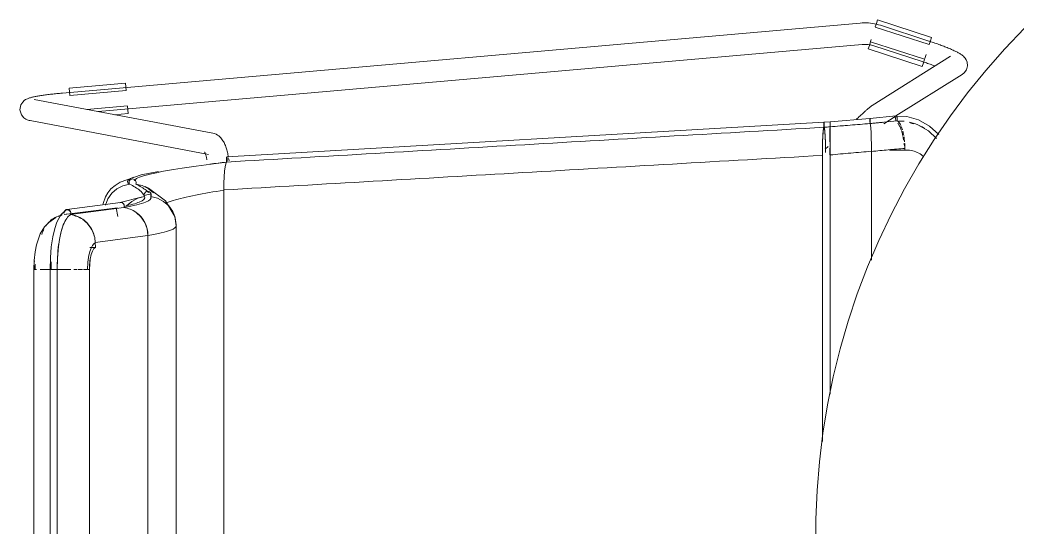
# Model space of a CAD drawing. Header units: millimetres. Extents: x 155927 to 295199, y -4084 to 97293.
# Drawn here: x 177030 to 177585, y 12310 to 12592 of the extents above; entities that cross this region are included whole.
import ezdxf

# ---------------------------------------------------------------- set-up
doc = ezdxf.new("R2010")
doc.units = ezdxf.units.MM
doc.header["$MEASUREMENT"] = 0
doc.layers.add('I-FURN', color=8, linetype='CONTINUOUS', lineweight=9)

msp = doc.modelspace()

# ---------------------------------------------------------------- linework, layer by layer
at = {"layer": 'I-FURN'}
for p, q in [((177506.37, 12590.35), (177507, 12592.31)), ((177507, 12592.31), (177537.01, 12582.62)), ((177497.32, 12590.59), (177054, 12551.64)), ((177497.37, 12590.6), (177497.32, 12590.59)), ((177498.51, 12590.67), (177497.37, 12590.6)), ((177499.65, 12590.7), (177498.51, 12590.67)), ((177500.79, 12590.69), (177499.65, 12590.7)), ((177501.93, 12590.62), (177500.79, 12590.69)), ((177503.07, 12590.52), (177501.93, 12590.62)), ((177504.2, 12590.36), (177503.07, 12590.52)), ((177505.33, 12590.17), (177504.2, 12590.36)), ((177506.44, 12589.92), (177505.33, 12590.17)), ((177505.7, 12588.26), (177535.7, 12578.57)), ((177505.73, 12588.38), (177506.37, 12590.35)), ((177507.55, 12589.64), (177506.44, 12589.92)), ((177508.64, 12589.31), (177507.55, 12589.64)), ((177535.45, 12580.59), (177508.64, 12589.31)), ((177588.69, 12587.81), (177577.65, 12576.23)), ((177502.41, 12578.1), (177503.05, 12580.07)), ((177533.1, 12570.5), (177503.09, 12580.19)), ((177503.12, 12580.29), (177503.5, 12581.45)), ((177535.91, 12580.44), (177535.45, 12580.59)), ((177536.38, 12580.66), (177535.74, 12578.69)), ((177536.65, 12580.2), (177535.91, 12580.44)), ((177537.01, 12582.62), (177536.38, 12580.66)), ((177537.38, 12579.95), (177536.65, 12580.2)), ((177073.87, 12541.34), (177498.37, 12578.64)), ((177498.37, 12578.64), (177499.03, 12578.68)), ((177499.03, 12578.68), (177499.69, 12578.7)), ((177499.69, 12578.7), (177500.35, 12578.69)), ((177500.35, 12578.69), (177501.01, 12578.66)), ((177501.01, 12578.66), (177501.67, 12578.6)), ((177501.67, 12578.6), (177502.33, 12578.51)), ((177501.78, 12576.15), (177502.41, 12578.1)), ((177501.78, 12576.15), (177531.79, 12566.46)), ((177502.33, 12578.51), (177502.98, 12578.4)), ((177502.98, 12578.4), (177503.63, 12578.26)), ((177503.63, 12578.26), (177504.27, 12578.09)), ((177504.27, 12578.09), (177504.9, 12577.9)), ((177504.9, 12577.9), (177504.93, 12577.89)), ((177504.93, 12577.89), (177531.74, 12569.18)), ((177538.12, 12579.7), (177537.38, 12579.95)), ((177538.84, 12579.45), (177538.12, 12579.7)), ((177539.57, 12579.2), (177538.84, 12579.45)), ((177540.28, 12578.95), (177539.57, 12579.2)), ((177540.99, 12578.69), (177540.28, 12578.95)), ((177541.69, 12578.44), (177540.99, 12578.69)), ((177542.38, 12578.18), (177541.69, 12578.44)), ((177543.05, 12577.93), (177542.38, 12578.18)), ((177543.72, 12577.68), (177543.05, 12577.93)), ((177544.37, 12577.42), (177543.72, 12577.68)), ((177545.01, 12577.17), (177544.37, 12577.42)), ((177545.64, 12576.92), (177545.01, 12577.17)), ((177546.25, 12576.67), (177545.64, 12576.92)), ((177546.84, 12576.42), (177546.25, 12576.67)), ((177547.42, 12576.18), (177546.84, 12576.42)), ((177547.99, 12575.94), (177547.42, 12576.18)), ((177548.53, 12575.7), (177547.99, 12575.94)), ((177549.06, 12575.46), (177548.53, 12575.7)), ((177549.57, 12575.22), (177549.06, 12575.46)), ((177550.06, 12574.99), (177549.57, 12575.22)), ((177550.53, 12574.76), (177550.06, 12574.99)), ((177550.99, 12574.53), (177550.53, 12574.76)), ((177551.43, 12574.3), (177550.99, 12574.53)), ((177577.65, 12576.23), (177567.08, 12564.22)), ((177547.6, 12572.1), (177504.02, 12544.8)), ((177532.07, 12569.07), (177531.74, 12569.18)), ((177532.76, 12568.85), (177532.07, 12569.07)), ((177533.06, 12570.39), (177532.42, 12568.41)), ((177533.21, 12570.87), (177533.93, 12573.08)), ((177551.85, 12574.07), (177551.43, 12574.3)), ((177552.27, 12573.84), (177551.85, 12574.07)), ((177552.66, 12573.61), (177552.27, 12573.84)), ((177553.06, 12573.36), (177552.66, 12573.61)), ((177553.44, 12573.11), (177553.06, 12573.36)), ((177553.83, 12572.83), (177553.44, 12573.11)), ((177554.24, 12572.52), (177553.83, 12572.83)), ((177554.66, 12572.15), (177554.24, 12572.52)), ((177555.13, 12571.68), (177554.66, 12572.15)), ((177555.65, 12571.06), (177555.13, 12571.68)), ((177556.21, 12570.14), (177555.65, 12571.06)), ((177556.74, 12568.76), (177556.21, 12570.14)), ((177532.42, 12568.41), (177531.79, 12566.46)), ((177533.45, 12568.62), (177532.76, 12568.85)), ((177534.14, 12568.38), (177533.45, 12568.62)), ((177534.82, 12568.15), (177534.14, 12568.38)), ((177535.49, 12567.91), (177534.82, 12568.15)), ((177536.16, 12567.68), (177535.49, 12567.91)), ((177536.81, 12567.44), (177536.16, 12567.68)), ((177537.46, 12567.21), (177536.81, 12567.44)), ((177538.1, 12566.97), (177537.46, 12567.21)), ((177538.72, 12566.74), (177538.1, 12566.97)), ((177555.1, 12562.83), (177556.32, 12564.56)), ((177556.32, 12564.56), (177556.91, 12566.79)), ((177556.91, 12566.79), (177556.74, 12568.76)), ((177567.08, 12564.22), (177557, 12551.79)), ((177517.21, 12538.9), (177553.98, 12561.93)), ((177555.1, 12562.83), (177553.98, 12561.93)), ((177057.6, 12554.46), (177089.01, 12557.22)), ((177057.78, 12552.41), (177057.6, 12554.46)), ((177057.96, 12550.35), (177057.78, 12552.41)), ((177057.97, 12550.23), (177089.38, 12552.99)), ((177089.01, 12557.22), (177089.19, 12555.17)), ((177089.19, 12555.17), (177089.37, 12553.11)), ((177031.84, 12546.68), (177032.75, 12547.53)), ((177032.75, 12547.53), (177033.45, 12548.01)), ((177033.45, 12548.01), (177034.02, 12548.31)), ((177034.02, 12548.31), (177034.49, 12548.53)), ((177034.49, 12548.53), (177034.92, 12548.7)), ((177034.92, 12548.7), (177035.32, 12548.84)), ((177035.32, 12548.84), (177035.72, 12548.96)), ((177035.72, 12548.96), (177036.11, 12549.08)), ((177036.11, 12549.08), (177036.52, 12549.19)), ((177036.52, 12549.19), (177036.93, 12549.29)), ((177036.93, 12549.29), (177037.36, 12549.39)), ((177037.36, 12549.39), (177037.8, 12549.49)), ((177037.8, 12549.49), (177038.26, 12549.59)), ((177137.44, 12529.35), (177038.15, 12548.16)), ((177038.26, 12549.59), (177038.74, 12549.68)), ((177038.74, 12549.68), (177039.23, 12549.78)), ((177039.23, 12549.78), (177039.75, 12549.87)), ((177039.75, 12549.87), (177040.28, 12549.96)), ((177040.28, 12549.96), (177040.83, 12550.06)), ((177040.83, 12550.06), (177041.4, 12550.15)), ((177041.4, 12550.15), (177041.99, 12550.24)), ((177041.99, 12550.24), (177042.59, 12550.33)), ((177042.59, 12550.33), (177043.21, 12550.42)), ((177043.21, 12550.42), (177043.84, 12550.51)), ((177043.84, 12550.51), (177044.49, 12550.6)), ((177044.49, 12550.6), (177045.15, 12550.69)), ((177045.15, 12550.69), (177045.83, 12550.78)), ((177045.83, 12550.78), (177046.52, 12550.86)), ((177046.52, 12550.86), (177047.22, 12550.95)), ((177047.22, 12550.95), (177047.93, 12551.03)), ((177047.93, 12551.03), (177048.64, 12551.11)), ((177048.64, 12551.11), (177049.37, 12551.19)), ((177049.37, 12551.19), (177050.1, 12551.27)), ((177050.1, 12551.27), (177050.84, 12551.35)), ((177050.84, 12551.35), (177051.59, 12551.42)), ((177051.59, 12551.42), (177052.33, 12551.49)), ((177052.33, 12551.49), (177053.09, 12551.56)), ((177053.09, 12551.56), (177053.84, 12551.63)), ((177053.84, 12551.63), (177054, 12551.64)), ((177557, 12551.79), (177547.42, 12538.97)), ((177030.32, 12542.26), (177030.8, 12545.02)), ((177031.15, 12539.51), (177030.32, 12542.26)), ((177030.8, 12545.02), (177031.84, 12546.68)), ((177090.13, 12544.54), (177067.52, 12542.55)), ((177090.14, 12544.41), (177090.32, 12542.35)), ((177090.32, 12542.35), (177090.5, 12540.31)), ((177499.88, 12541.36), (177499.52, 12541.03)), ((177500.23, 12541.68), (177499.88, 12541.36)), ((177500.57, 12541.98), (177500.23, 12541.68)), ((177500.89, 12542.26), (177500.57, 12541.98)), ((177501.2, 12542.54), (177500.89, 12542.26)), ((177501.49, 12542.79), (177501.2, 12542.54)), ((177501.77, 12543.04), (177501.49, 12542.79)), ((177502.04, 12543.27), (177501.77, 12543.04)), ((177502.29, 12543.48), (177502.04, 12543.27)), ((177502.53, 12543.68), (177502.29, 12543.48)), ((177502.76, 12543.87), (177502.53, 12543.68)), ((177502.99, 12544.05), (177502.76, 12543.87)), ((177503.21, 12544.23), (177502.99, 12544.05)), ((177503.44, 12544.4), (177503.21, 12544.23)), ((177503.69, 12544.58), (177503.44, 12544.4)), ((177504.02, 12544.8), (177503.69, 12544.58)), ((177031.15, 12539.51), (177032.48, 12537.93)), ((177032.48, 12537.93), (177033.56, 12537.19)), ((177033.56, 12537.19), (177034.36, 12536.81)), ((177034.36, 12536.81), (177034.98, 12536.6)), ((177034.98, 12536.6), (177035.5, 12536.46)), ((177035.5, 12536.46), (177035.91, 12536.37)), ((177035.91, 12536.37), (177135.2, 12517.56)), ((177082.6, 12539.61), (177090.5, 12540.31)), ((177477.19, 12535.45), (177480.55, 12535.72)), ((177502.75, 12537.55), (177480.55, 12535.72)), ((177480.55, 12535.65), (177480.55, 12535.72)), ((177480.55, 12535.72), (177480.55, 12535.65)), ((177480.55, 12535.66), (177480.55, 12535.72)), ((177480.55, 12535.72), (177480.55, 12535.65)), ((177495.71, 12537.52), (177495.24, 12537.08)), ((177496.17, 12537.95), (177495.71, 12537.52)), ((177496.63, 12538.37), (177496.17, 12537.95)), ((177497.07, 12538.79), (177496.63, 12538.37)), ((177497.51, 12539.19), (177497.07, 12538.79)), ((177497.93, 12539.58), (177497.51, 12539.19)), ((177498.35, 12539.96), (177497.93, 12539.58)), ((177498.75, 12540.33), (177498.35, 12539.96)), ((177499.14, 12540.69), (177498.75, 12540.33)), ((177499.52, 12541.03), (177499.14, 12540.69)), ((177502.66, 12536.62), (177502.65, 12536.17)), ((177502.65, 12536.17), (177502.66, 12536.62)), ((177502.65, 12536.17), (177502.65, 12535.68)), ((177502.65, 12535.68), (177502.65, 12536.17)), ((177502.68, 12537.01), (177502.66, 12536.62)), ((177502.66, 12536.62), (177502.68, 12537)), ((177502.7, 12537.3), (177502.68, 12537.01)), ((177502.68, 12537), (177502.7, 12537.29)), ((177502.73, 12537.49), (177502.7, 12537.3)), ((177502.7, 12537.29), (177502.73, 12537.48)), ((177502.75, 12537.55), (177502.73, 12537.49)), ((177502.73, 12537.48), (177502.75, 12537.55)), ((177517.24, 12538.97), (177502.75, 12537.55)), ((177502.75, 12537.55), (177502.78, 12537.48)), ((177502.78, 12537.48), (177502.75, 12537.55)), ((177502.8, 12537.29), (177502.78, 12537.48)), ((177502.82, 12537), (177502.8, 12537.29)), ((177502.8, 12537.29), (177502.82, 12536.99)), ((177502.84, 12536.61), (177502.82, 12537)), ((177502.82, 12536.99), (177502.84, 12536.61)), ((177502.85, 12536.16), (177502.84, 12536.61)), ((177502.84, 12536.61), (177502.85, 12536.15)), ((177502.86, 12535.67), (177502.85, 12536.16)), ((177502.85, 12536.15), (177502.86, 12535.66)), ((177502.85, 12535.17), (177502.86, 12535.67)), ((177502.86, 12535.66), (177502.85, 12535.17)), ((177510.39, 12534.63), (177516.84, 12538.67)), ((177516.35, 12538.85), (177523.26, 12538.56)), ((177523.26, 12538.56), (177529.78, 12536.69)), ((177529.78, 12536.69), (177535.79, 12533.3)), ((177547.42, 12538.97), (177538.37, 12525.78)), ((177477.19, 12535.45), (177145.28, 12516.16)), ((177476.88, 12531.72), (177476.69, 12529.97)), ((177477.09, 12532.61), (177476.88, 12531.72)), ((177477.09, 12534.07), (177477.08, 12533.58)), ((177477.08, 12533.58), (177477.08, 12533.08)), ((177477.08, 12533.08), (177477.09, 12532.61)), ((177477.1, 12534.52), (177477.09, 12534.07)), ((177477.12, 12534.9), (177477.1, 12534.52)), ((177477.14, 12535.19), (177477.12, 12534.9)), ((177477.17, 12535.38), (177477.14, 12535.19)), ((177477.19, 12535.45), (177477.17, 12535.38)), ((177477.22, 12535.38), (177477.19, 12535.45)), ((177477.25, 12535.19), (177477.22, 12535.38)), ((177477.27, 12534.89), (177477.25, 12535.19)), ((177477.29, 12534.51), (177477.27, 12534.89)), ((177477.3, 12534.06), (177477.29, 12534.51)), ((177477.29, 12532.6), (177477.3, 12533.07)), ((177477.5, 12531.7), (177477.29, 12532.6)), ((177477.3, 12533.57), (177477.3, 12534.06)), ((177477.3, 12533.07), (177477.3, 12533.57)), ((177477.69, 12529.95), (177477.5, 12531.7)), ((177480.5, 12527.73), (177480.52, 12530.23)), ((177480.52, 12530.23), (177480.5, 12527.73)), ((177480.52, 12530.23), (177480.53, 12531.98)), ((177480.53, 12531.98), (177480.52, 12530.23)), ((177480.55, 12534.79), (177480.54, 12534.34)), ((177480.54, 12534.33), (177480.55, 12534.78)), ((177480.54, 12534.34), (177480.54, 12533.84)), ((177480.54, 12533.84), (177480.54, 12534.33)), ((177480.54, 12533.34), (177480.54, 12533.84)), ((177480.54, 12533.84), (177480.54, 12533.35)), ((177480.54, 12533.35), (177480.54, 12532.88)), ((177480.54, 12532.88), (177480.54, 12533.34)), ((177480.55, 12534.78), (177480.55, 12535.17)), ((177480.55, 12535.17), (177480.55, 12534.79)), ((177480.56, 12535.18), (177480.56, 12535.47)), ((177480.56, 12535.46), (177480.56, 12535.17)), ((177480.56, 12534.79), (177480.56, 12535.18)), ((177480.56, 12535.17), (177480.56, 12534.79)), ((177480.56, 12534.79), (177480.56, 12534.34)), ((177480.56, 12534.34), (177480.56, 12534.79)), ((177480.56, 12534.34), (177480.56, 12533.85)), ((177480.56, 12533.85), (177480.56, 12534.34)), ((177480.56, 12533.85), (177480.56, 12533.35)), ((177480.56, 12533.35), (177480.56, 12533.85)), ((177480.56, 12533.35), (177480.56, 12532.88)), ((177480.56, 12532.88), (177480.56, 12533.35)), ((177480.56, 12532.88), (177480.57, 12531.99)), ((177480.57, 12532), (177480.56, 12532.88)), ((177480.59, 12530.25), (177480.57, 12532)), ((177480.57, 12531.99), (177480.59, 12530.25)), ((177480.6, 12527.75), (177480.59, 12530.25)), ((177480.59, 12530.24), (177480.6, 12527.75)), ((177502.65, 12535.18), (177502.66, 12534.71)), ((177502.66, 12534.71), (177502.65, 12535.18)), ((177502.85, 12535.17), (177502.84, 12534.7)), ((177502.84, 12534.7), (177503.04, 12533.81)), ((177502.85, 12534.7), (177502.85, 12535.17)), ((177503.04, 12533.81), (177502.85, 12534.7)), ((177503.04, 12533.81), (177503.22, 12532.09)), ((177503.22, 12532.07), (177503.04, 12533.81)), ((177503.22, 12532.07), (177503.37, 12529.64)), ((177503.37, 12529.59), (177503.22, 12532.07)), ((177529.38, 12533.98), (177535.21, 12530.62)), ((177535.21, 12530.62), (177539.72, 12526.31)), ((177535.79, 12533.3), (177540.94, 12528.56)), ((177137.44, 12529.35), (177138.42, 12529.09)), ((177138.42, 12529.09), (177139.32, 12528.73)), ((177139.32, 12528.73), (177140.11, 12528.29)), ((177140.11, 12528.29), (177140.8, 12527.81)), ((177140.8, 12527.81), (177141.39, 12527.3)), ((177141.39, 12527.3), (177141.91, 12526.78)), ((177141.91, 12526.78), (177142.37, 12526.25)), ((177142.37, 12526.25), (177142.77, 12525.71)), ((177142.77, 12525.71), (177143.13, 12525.18)), ((177143.13, 12525.18), (177143.45, 12524.64)), ((177143.45, 12524.64), (177143.74, 12524.1)), ((177476.53, 12527.47), (177476.4, 12524.34)), ((177476.69, 12529.97), (177476.53, 12527.47)), ((177477.86, 12527.46), (177477.69, 12529.95)), ((177477.98, 12524.34), (177477.86, 12527.46)), ((177480.5, 12524.6), (177480.5, 12527.73)), ((177480.5, 12527.73), (177480.5, 12524.61)), ((177480.61, 12524.61), (177480.6, 12527.75)), ((177480.6, 12527.74), (177480.61, 12524.61)), ((177480.61, 12524.61), (177480.61, 12521.05)), ((177480.61, 12521.05), (177480.61, 12524.61)), ((177503.37, 12529.6), (177503.48, 12526.56)), ((177503.48, 12526.49), (177503.37, 12529.59)), ((177503.48, 12526.5), (177503.56, 12523.06)), ((177503.56, 12523.06), (177503.48, 12526.49)), ((177538.37, 12525.78), (177529.85, 12512.24)), ((177143.74, 12524.1), (177144.01, 12523.55)), ((177144.01, 12523.55), (177144.26, 12522.99)), ((177144.26, 12522.99), (177144.5, 12522.42)), ((177144.5, 12522.42), (177144.72, 12521.84)), ((177144.72, 12521.84), (177144.93, 12521.25)), ((177144.93, 12521.25), (177145.12, 12520.64)), ((177145.12, 12520.64), (177145.3, 12520.02)), ((177145.3, 12520.02), (177145.47, 12519.39)), ((177145.47, 12519.39), (177145.64, 12518.75)), ((177476.33, 12520.78), (177476.3, 12516.99)), ((177476.4, 12524.34), (177476.33, 12520.78)), ((177479.47, 12521.95), (177477.94, 12520.48)), ((177478.06, 12520.79), (177477.98, 12524.34)), ((177478.08, 12518.53), (177478.06, 12520.79)), ((177480.49, 12517.27), (177480.49, 12521.05)), ((177480.49, 12521.05), (177480.49, 12517.27)), ((177480.62, 12517.26), (177480.61, 12521.05)), ((177480.61, 12521.04), (177480.62, 12517.26)), ((177503.58, 12519.2), (177503.56, 12522.96)), ((177503.56, 12522.96), (177503.58, 12519.32)), ((177503.58, 12458.71), (177503.58, 12519.2)), ((177503.58, 12519.2), (177503.58, 12458.71)), ((177523.38, 12519.91), (177513.62, 12519.91)), ((177522.13, 12520.9), (177522.13, 12519.85)), ((177132.97, 12518.78), (177132.99, 12518.75)), ((177132.99, 12518.75), (177133.03, 12518.68)), ((177133.03, 12518.68), (177133.08, 12518.59)), ((177133.08, 12518.59), (177133.15, 12518.44)), ((177133.15, 12518.44), (177133.24, 12518.25)), ((177133.24, 12518.25), (177133.34, 12518.02)), ((177133.34, 12518.02), (177133.44, 12517.75)), ((177133.44, 12517.75), (177133.54, 12517.44)), ((177133.54, 12517.44), (177133.65, 12517.11)), ((177133.65, 12517.11), (177133.76, 12516.74)), ((177133.76, 12516.74), (177133.87, 12516.35)), ((177133.87, 12516.35), (177133.97, 12515.93)), ((177133.97, 12515.93), (177134.08, 12515.48)), ((177134.08, 12515.48), (177134.18, 12515.01)), ((177134.18, 12515.01), (177134.27, 12514.52)), ((177145.07, 12514.26), (177145.08, 12514.76)), ((177145.08, 12514.75), (177145.07, 12514.26)), ((177145.07, 12514.26), (177145.08, 12513.76)), ((177145.08, 12513.76), (177145.07, 12514.26)), ((177145.1, 12515.21), (177145.08, 12514.75)), ((177145.08, 12514.76), (177145.1, 12515.21)), ((177145.08, 12513.76), (177145.1, 12513.29)), ((177145.09, 12513.29), (177145.08, 12513.76)), ((177145.1, 12515.21), (177145.14, 12515.6)), ((177145.14, 12515.59), (177145.1, 12515.21)), ((177145.18, 12515.89), (177145.14, 12515.59)), ((177145.14, 12515.6), (177145.18, 12515.89)), ((177145.18, 12515.89), (177145.23, 12516.09)), ((177145.23, 12516.08), (177145.18, 12515.89)), ((177145.28, 12516.16), (177145.23, 12516.08)), ((177145.23, 12516.09), (177145.28, 12516.16)), ((177145.34, 12516.09), (177145.28, 12516.16)), ((177145.28, 12516.16), (177145.34, 12516.1)), ((177145.34, 12516.1), (177145.39, 12515.91)), ((177145.39, 12515.91), (177145.34, 12516.09)), ((177145.43, 12515.62), (177145.39, 12515.91)), ((177145.39, 12515.91), (177145.43, 12515.62)), ((177145.47, 12515.24), (177145.43, 12515.62)), ((177145.43, 12515.62), (177145.47, 12515.24)), ((177145.49, 12514.79), (177145.47, 12515.24)), ((177145.47, 12515.24), (177145.49, 12514.79)), ((177145.5, 12514.3), (177145.49, 12514.79)), ((177145.49, 12514.79), (177145.5, 12514.3)), ((177145.49, 12513.8), (177145.5, 12514.3)), ((177145.5, 12514.3), (177145.49, 12513.8)), ((177145.64, 12518.75), (177145.79, 12518.1)), ((177145.79, 12518.1), (177145.93, 12517.43)), ((177145.93, 12517.43), (177146.07, 12516.75)), ((177146.07, 12516.75), (177146.19, 12516.05)), ((177146.31, 12515.35), (177146.42, 12514.63)), ((177146.42, 12514.63), (177146.52, 12513.91)), ((177476.3, 12516.99), (177476.3, 12357.89)), ((177476.3, 12357.89), (177476.3, 12516.99)), ((177480.62, 12517.26), (177480.62, 12384.26)), ((177480.62, 12384.26), (177480.62, 12517.26)), ((177107.37, 12508.05), (177097.71, 12506.15)), ((177143.78, 12505.09), (177144.02, 12508.15)), ((177144.02, 12508.15), (177143.78, 12505.04)), ((177144.02, 12508.18), (177144.33, 12510.64)), ((177144.33, 12510.64), (177144.02, 12508.15)), ((177144.33, 12510.65), (177144.7, 12512.39)), ((177144.69, 12512.39), (177144.33, 12510.64)), ((177145.1, 12513.29), (177144.69, 12512.39)), ((177144.7, 12512.39), (177145.09, 12513.29)), ((177529.85, 12512.24), (177521.88, 12498.37)), ((177097.71, 12506.15), (177085.99, 12502.16)), ((177091.06, 12502.51), (177090.99, 12502.01)), ((177090.99, 12502.01), (177091.07, 12502.5)), ((177091.26, 12502.96), (177091.06, 12502.51)), ((177091.07, 12502.5), (177091.26, 12502.96)), ((177091.26, 12502.96), (177091.57, 12503.35)), ((177091.57, 12503.35), (177091.26, 12502.96)), ((177091.57, 12503.35), (177091.96, 12503.65)), ((177091.96, 12503.65), (177091.57, 12503.35)), ((177092.42, 12503.85), (177091.96, 12503.65)), ((177091.96, 12503.65), (177092.42, 12503.84)), ((177092.42, 12503.84), (177092.9, 12503.92)), ((177092.9, 12503.92), (177092.42, 12503.85)), ((177092.9, 12503.92), (177093.39, 12503.86)), ((177093.39, 12503.86), (177092.9, 12503.92)), ((177093.39, 12503.86), (177093.85, 12503.67)), ((177093.85, 12503.68), (177093.39, 12503.86)), ((177094.25, 12503.39), (177093.85, 12503.68)), ((177093.85, 12503.67), (177094.25, 12503.39)), ((177094.25, 12503.39), (177094.57, 12503.01)), ((177094.57, 12503.01), (177094.25, 12503.39)), ((177094.57, 12503.01), (177094.77, 12502.56)), ((177094.77, 12502.56), (177094.57, 12503.01)), ((177094.77, 12502.56), (177094.86, 12502.07)), ((177094.87, 12502.07), (177094.77, 12502.56)), ((177143.78, 12505.04), (177143.62, 12501.51)), ((177143.63, 12501.57), (177143.78, 12505.05)), ((177080.92, 12498.35), (177079.14, 12496.18)), ((177083.17, 12500.34), (177080.92, 12498.35)), ((177084.25, 12498.4), (177081.42, 12495.92)), ((177085.99, 12502.16), (177083.17, 12500.34)), ((177087.57, 12500.14), (177084.25, 12498.4)), ((177091.2, 12501.04), (177087.57, 12500.14)), ((177091.03, 12501.51), (177090.99, 12502.01)), ((177090.99, 12502.01), (177091.03, 12501.51)), ((177091.2, 12501.04), (177091.03, 12501.51)), ((177091.03, 12501.51), (177091.2, 12501.04)), ((177094.83, 12501.57), (177094.68, 12501.09)), ((177094.68, 12501.09), (177094.84, 12501.57)), ((177094.68, 12501.09), (177098.3, 12500.3)), ((177098.3, 12500.31), (177094.68, 12501.09)), ((177094.86, 12502.07), (177094.83, 12501.57)), ((177094.84, 12501.57), (177094.87, 12502.07)), ((177101.62, 12498.67), (177098.3, 12500.31)), ((177098.3, 12500.3), (177101.62, 12498.66)), ((177101.7, 12498.72), (177099.95, 12499.61)), ((177100.37, 12496.67), (177100.83, 12496.86)), ((177100.83, 12496.86), (177100.37, 12496.67)), ((177101.32, 12496.93), (177100.83, 12496.86)), ((177100.83, 12496.86), (177101.32, 12496.92)), ((177101.81, 12496.86), (177101.32, 12496.93)), ((177101.32, 12496.92), (177101.81, 12496.86)), ((177104.46, 12496.27), (177101.62, 12498.67)), ((177101.62, 12498.66), (177104.46, 12496.27)), ((177111.24, 12491.74), (177101.7, 12498.72)), ((177101.81, 12496.86), (177102.27, 12496.67)), ((177102.27, 12496.67), (177101.81, 12496.86)), ((177143.57, 12497.82), (177143.62, 12501.51)), ((177143.62, 12501.51), (177143.57, 12497.74)), ((177143.57, 12497.74), (177143.57, 12114.34)), ((177143.57, 12114.34), (177143.57, 12497.74)), ((177521.88, 12498.37), (177514.47, 12484.19)), ((177077.8, 12493.91), (177076.51, 12490.31)), ((177079.14, 12496.18), (177077.8, 12493.91)), ((177079.25, 12492.84), (177077.85, 12489.32)), ((177081.42, 12495.92), (177079.25, 12492.84)), ((177086.1, 12490.76), (177097.72, 12493.73)), ((177092.46, 12491.44), (177089.58, 12488.93)), ((177095.85, 12493.19), (177092.46, 12491.44)), ((177099.57, 12494.09), (177095.85, 12493.19)), ((177097.72, 12493.73), (177099.58, 12494.05)), ((177097.78, 12493.77), (177099.57, 12494.08)), ((177103.17, 12495.6), (177099.28, 12494.76)), ((177099.37, 12495.05), (177099.45, 12495.54)), ((177099.45, 12495.54), (177099.37, 12495.05)), ((177099.41, 12494.55), (177099.37, 12495.05)), ((177099.37, 12495.05), (177099.4, 12494.56)), ((177099.4, 12494.56), (177099.57, 12494.09)), ((177099.57, 12494.08), (177099.41, 12494.55)), ((177099.65, 12496), (177099.45, 12495.54)), ((177099.45, 12495.54), (177099.65, 12495.99)), ((177099.97, 12496.38), (177099.65, 12496)), ((177099.65, 12495.99), (177099.97, 12496.37)), ((177099.97, 12496.37), (177100.37, 12496.67)), ((177100.37, 12496.67), (177099.97, 12496.38)), ((177102.27, 12496.67), (177102.67, 12496.37)), ((177102.67, 12496.38), (177102.27, 12496.67)), ((177102.99, 12496), (177102.67, 12496.38)), ((177102.67, 12496.37), (177102.99, 12495.99)), ((177103.19, 12495.54), (177102.99, 12496)), ((177102.99, 12495.99), (177103.19, 12495.54)), ((177103.09, 12493.02), (177103.04, 12495.9)), ((177103.07, 12494.09), (177103.24, 12494.56)), ((177103.23, 12494.55), (177103.07, 12494.08)), ((177106.79, 12493.19), (177103.07, 12494.09)), ((177103.19, 12495.54), (177103.27, 12495.05)), ((177103.27, 12495.05), (177103.19, 12495.54)), ((177103.27, 12495.05), (177103.23, 12494.55)), ((177103.24, 12494.56), (177103.27, 12495.05)), ((177106.79, 12493.19), (177110.18, 12491.43)), ((177110.18, 12491.44), (177106.79, 12493.19)), ((177113.06, 12488.93), (177110.18, 12491.44)), ((177110.18, 12491.43), (177113.05, 12488.93)), ((177116.35, 12483.08), (177111.24, 12491.74)), ((177053.01, 12484.01), (177055.91, 12486.56)), ((177084.54, 12487.92), (177054.85, 12484.08)), ((177086.18, 12490.77), (177056.41, 12486.92)), ((177058.39, 12484.1), (177088.09, 12487.94)), ((177076.51, 12490.31), (177076.4, 12489.43)), ((177083.76, 12487.8), (177084.71, 12482.98)), ((177085.95, 12490.72), (177085.51, 12490.54)), ((177086.42, 12490.79), (177085.95, 12490.72)), ((177086.88, 12490.72), (177086.42, 12490.79)), ((177087.33, 12490.53), (177086.88, 12490.72)), ((177087.71, 12490.24), (177087.33, 12490.53)), ((177088.01, 12489.86), (177087.71, 12490.24)), ((177088.2, 12489.4), (177088.01, 12489.86)), ((177088.28, 12488.91), (177088.2, 12489.4)), ((177088.24, 12488.42), (177088.28, 12488.91)), ((177113.05, 12488.93), (177115.22, 12485.79)), ((177115.23, 12485.8), (177113.06, 12488.93)), ((177116.42, 12482.93), (177115.05, 12486.11)), ((177115.22, 12485.79), (177116.59, 12482.22)), ((177116.59, 12482.22), (177115.23, 12485.8)), ((177046.32, 12479.76), (177050.22, 12482.44)), ((177050.22, 12482.44), (177050.41, 12482.54)), ((177050.82, 12479.9), (177053.01, 12484.01)), ((177056.04, 12484.23), (177060.28, 12484.78)), ((177097.59, 12482.83), (177094.85, 12485.31)), ((177099.67, 12479.71), (177097.59, 12482.83)), ((177117.22, 12477.89), (177116.42, 12482.93)), ((177116.59, 12482.22), (177117.06, 12478.43)), ((177117.06, 12478.43), (177116.59, 12482.22)), ((177514.47, 12484.19), (177507.63, 12469.73)), ((177041.63, 12473.4), (177044.03, 12477.29)), ((177044.03, 12477.29), (177046.32, 12479.76)), ((177048.56, 12471.75), (177049.66, 12476.44)), ((177049.66, 12476.44), (177050.82, 12479.9)), ((177053.27, 12474.7), (177052.3, 12470.27)), ((177054.36, 12478.14), (177053.27, 12474.7)), ((177100.99, 12476.17), (177099.67, 12479.71)), ((177101.47, 12472.4), (177100.99, 12476.17)), ((177117.06, 12478.43), (177117.06, 12133.65)), ((177117.06, 12133.65), (177117.06, 12478.43)), ((177117.22, 12438.99), (177117.22, 12477.9)), ((177039.51, 12467.35), (177041.63, 12473.4)), ((177047.72, 12466.13), (177048.56, 12471.75)), ((177052.3, 12470.27), (177051.71, 12466.26)), ((177072.19, 12468.54), (177101.47, 12472.4)), ((177101.47, 12472.4), (177101.47, 12139.69)), ((177101.47, 12139.69), (177101.47, 12472.4)), ((177507.63, 12469.73), (177501.37, 12455)), ((177038.72, 12463.32), (177039.51, 12467.35)), ((177047.23, 12460.01), (177047.72, 12466.13)), ((177051.71, 12466.26), (177051.18, 12459.69)), ((177072.26, 12465.82), (177069.25, 12465.82)), ((177069.94, 12461.85), (177070.61, 12463.83)), ((177070.61, 12463.83), (177071.4, 12465.18)), ((177071.4, 12465.18), (177072.26, 12465.82)), ((177072.26, 12465.82), (177072.19, 12468.54)), ((177038.1, 12453.47), (177038.21, 12458.5)), ((177038.21, 12458.5), (177038.72, 12463.32)), ((177047.14, 12453.47), (177047.23, 12460.01)), ((177051.18, 12459.69), (177051.1, 12453.47)), ((177069.11, 12456.5), (177069.43, 12459.36)), ((177069.43, 12459.36), (177069.94, 12461.85)), ((177038.27, 12453.47), (177038.1, 12453.47)), ((177038.1, 12453.47), (177038.1, 12158.62)), ((177038.12, 12453.47), (177039.59, 12453.47)), ((177041.62, 12453.47), (177044.2, 12453.47)), ((177047.38, 12453.47), (177044.35, 12453.47)), ((177044.37, 12453.47), (177047.38, 12453.47)), ((177047.14, 12453.47), (177047.14, 12158.62)), ((177047.14, 12453.47), (177051.09, 12453.47)), ((177047.21, 12453.47), (177047.14, 12453.47)), ((177047.4, 12453.47), (177047.21, 12453.47)), ((177047.71, 12453.47), (177047.4, 12453.47)), ((177048.1, 12453.47), (177047.71, 12453.47)), ((177048.55, 12453.47), (177048.1, 12453.47)), ((177049.04, 12453.47), (177048.55, 12453.47)), ((177049.54, 12453.47), (177049.04, 12453.47)), ((177050.02, 12453.47), (177049.54, 12453.47)), ((177050.43, 12453.47), (177050.02, 12453.47)), ((177050.76, 12453.47), (177050.43, 12453.47)), ((177050.99, 12453.47), (177050.76, 12453.47)), ((177051.09, 12453.47), (177050.99, 12453.47)), ((177054.88, 12453.47), (177051.07, 12453.47)), ((177051.07, 12453.47), (177054.88, 12453.47)), ((177051.1, 12158.62), (177051.1, 12453.47)), ((177055.08, 12453.47), (177058.63, 12453.47)), ((177060.26, 12453.47), (177062.1, 12453.47)), ((177062.62, 12453.47), (177065.09, 12453.47)), ((177065.67, 12453.47), (177067.41, 12453.47)), ((177068.94, 12453.47), (177068.94, 12158.62)), ((177069, 12453.47), (177069.11, 12456.5)), ((177069, 12158.62), (177069, 12453.47)), ((177501.37, 12455), (177495.71, 12440.04)), ((177117.22, 12134.19), (177117.22, 12438.99)), ((177495.71, 12440.04), (177490.66, 12424.86)), ((177490.66, 12424.86), (177486.21, 12409.49)), ((177486.21, 12409.49), (177482.38, 12393.95)), ((177482.38, 12393.95), (177479.18, 12378.28)), ((177479.18, 12378.28), (177476.61, 12362.49)), ((177476.61, 12362.49), (177474.67, 12346.61)), ((177474.67, 12346.61), (177473.36, 12330.66)), ((177473.36, 12330.66), (177472.7, 12314.68)), ((177472.7, 12314.68), (177472.6, 12306.04))]:
    msp.add_line(p, q, dxfattribs=at)
for centre, major_axis, ratio, start_param, end_param in [((177086.41, 12488.83), (0, 1.96), 0.955139, 4.501447, 6.790779), ((177086.4, 12472.27), (0, 15.78), 0.955139, 5.929149, 6.170649), ((177086.4, 12472.27), (0, 15.78), 0.955139, 5.687432, 5.928979), ((177086.4, 12472.27), (0, 15.78), 0.955139, 4.720632, 5.68731), ((177042.38, 12453.47), (0, 12.4), 0.287441, 1.332781, 1.570796), ((177053.85, 12453.47), (-15.75, 0), 0.000004, 3.431839, 3.614078)]:
    msp.add_ellipse(centre, major_axis=major_axis, ratio=ratio, start_param=start_param, end_param=end_param, dxfattribs=at)
for points in [[(177517.8, 12536.14), (177515.36, 12535.9), (177510.41, 12535.42), (177505.37, 12534.94), (177502.85, 12534.7)], [(177517.8, 12536.14), (177518.19, 12535.99), (177518.94, 12535.43), (177519.64, 12534.28), (177519.97, 12533.59)], [(177520.58, 12535.99), (177519.93, 12536.05), (177519.28, 12536.06), (177518.63, 12536.05)], [(177519.33, 12536.1), (177520.16, 12536.09), (177520.98, 12536.05), (177521.8, 12535.97)], [(177145.09, 12513.29), (177200.33, 12516.51), (177310.93, 12522.95), (177421.69, 12529.39), (177477.09, 12532.61)], [(177480.56, 12532.88), (177479.98, 12532.84), (177478.83, 12532.75), (177477.67, 12532.66), (177477.09, 12532.61)], [(177480.54, 12532.88), (177480, 12532.83), (177478.92, 12532.74), (177477.83, 12532.65), (177477.29, 12532.61)], [(177480.56, 12532.88), (177484.28, 12533.19), (177491.71, 12533.79), (177499.14, 12534.39), (177502.84, 12534.7)], [(177486.87, 12533.4), (177487.28, 12533.43), (177487.69, 12533.47), (177488.1, 12533.5)], [(177491.71, 12533.8), (177495.36, 12534.1), (177499.01, 12534.41), (177502.66, 12534.71)], [(177509.74, 12535.42), (177507.4, 12535.18), (177505.03, 12534.95), (177502.66, 12534.71)], [(177519.11, 12533.55), (177518.8, 12534.19), (177518.48, 12534.58), (177518.16, 12534.91)], [(177520.08, 12531.13), (177519.81, 12531.94), (177519.52, 12532.75), (177519.23, 12533.31)], [(177520.17, 12533.14), (177520.42, 12532.55), (177520.65, 12531.89), (177520.85, 12531.16)], [(177520.92, 12528.09), (177520.71, 12529.01), (177520.47, 12529.95), (177520.23, 12530.8)], [(177521.03, 12530.48), (177521.22, 12529.74), (177521.38, 12528.94), (177521.53, 12528.11)], [(177527.2, 12534.47), (177526.49, 12534.73), (177525.76, 12534.91), (177525.03, 12535.04)], [(177521.45, 12525.43), (177521.34, 12526.11), (177521.21, 12526.76), (177521.07, 12527.42)], [(177521.67, 12527.25), (177521.79, 12526.4), (177521.91, 12525.53), (177521.97, 12524.62)], [(177492.11, 12518.29), (177495.94, 12518.63), (177499.76, 12518.98), (177503.58, 12519.32)], [(177522.13, 12520.9), (177519.11, 12520.64), (177512.97, 12520.1), (177506.72, 12519.51), (177503.58, 12519.2)], [(177521.9, 12522.31), (177521.85, 12522.79), (177521.78, 12523.26), (177521.72, 12523.72)], [(177522.04, 12523.69), (177522.09, 12522.78), (177522.13, 12521.85), (177522.13, 12520.9)], [(177522.13, 12519.85), (177522.64, 12519.9), (177523.15, 12519.92), (177523.66, 12519.91)], [(177309.81, 12507.41), (177365.27, 12510.6), (177420.77, 12513.8), (177476.3, 12516.99)], [(177480.62, 12517.26), (177484.45, 12517.6), (177488.28, 12517.94), (177492.11, 12518.29)], [(177532.02, 12516.74), (177532.07, 12516.7), (177532.11, 12516.67), (177532.16, 12516.63)], [(177145.08, 12513.28), (177142.02, 12512.89), (177138.93, 12512.5), (177135.88, 12512.12)], [(177143.57, 12497.82), (177198.93, 12501.02), (177254.35, 12504.21), (177309.81, 12507.41)], [(177103.07, 12494.08), (177103.62, 12493.06), (177101.65, 12491.01), (177093.59, 12488.97), (177088.09, 12487.94)], [(177051.07, 12453.47), (177051.02, 12455.81), (177051.1, 12460.47), (177051.73, 12467.32), (177052.84, 12473.46), (177054.37, 12478.54), (177056.26, 12482.24), (177057.67, 12483.55), (177058.4, 12483.9)], [(177051.51, 12483.01), (177052.14, 12483.26), (177052.79, 12483.42), (177053.45, 12483.56)], [(177072.19, 12468.54), (177072.15, 12469.83), (177071.79, 12472.33), (177070.38, 12475.93), (177068.18, 12479.08), (177065.35, 12481.61), (177062.01, 12483.37), (177059.63, 12483.95), (177058.39, 12484.1)], [(177058.57, 12484.86), (177058.58, 12484.7), (177058.58, 12484.53), (177058.54, 12484.37)], [(177060.31, 12483.54), (177061.55, 12483.23), (177062.78, 12482.76), (177063.91, 12482.13)], [(177043.58, 12475.85), (177043.15, 12474.96), (177042.75, 12474.04), (177042.51, 12473.08)], [(177117.22, 12477.9), (177117.22, 12478.08), (177117.16, 12478.25), (177117.06, 12478.43)], [(177067.87, 12453.47), (177067.93, 12457.26), (177068.9, 12464.65), (177071.06, 12468.03), (177072.18, 12468.29)], [(177038.19, 12453.47), (177038.18, 12455.18), (177038.26, 12456.86), (177038.41, 12458.44)], [(177069.89, 12461.85), (177069.34, 12459.8), (177069.06, 12457.08), (177068.96, 12454.3)], [(177047.67, 12453.47), (177047.64, 12454.9), (177047.65, 12456.32), (177047.68, 12457.73)]]:
    msp.add_open_spline(points, degree=3, dxfattribs=at)
for points, knots in [([(177517.07, 12536.03), (177517.08, 12536.26), (177517.07, 12536.74), (177516.99, 12537.49), (177516.83, 12538.16), (177516.66, 12538.59), (177516.54, 12538.75), (177516.5, 12538.79)], [-1, -1, -1, -1, -0.90625, -0.8125, -0.71875, -0.625, -0.5625, -0.5625, -0.5625, -0.5625]), ([(177517.39, 12538.92), (177517.42, 12538.91), (177517.46, 12538.86), (177517.54, 12538.75), (177517.64, 12538.56), (177517.74, 12538.24), (177517.81, 12537.85), (177517.85, 12537.49), (177517.87, 12537.11), (177517.86, 12536.67), (177517.83, 12536.31), (177517.8, 12536.14)], [0.5555556, 0.5555556, 0.5555556, 0.5555556, 0.5833333, 0.6180556, 0.6527778, 0.7222222, 0.7916667, 0.8263889, 0.8611111, 0.9305556, 1, 1, 1, 1]), ([(177476.3, 12516.99), (177476.3, 12518.27), (177476.32, 12520.82), (177476.4, 12524.42), (177476.52, 12527.59), (177476.74, 12530.95), (177476.95, 12532.33), (177477.09, 12532.61)], [-1, -1, -1, -1, -0.833333, -0.666667, -0.5, -0.333333, 0, 0, 0, 0]), ([(177477.09, 12532.61), (177477.09, 12532.84), (177477.08, 12533.33), (177477.08, 12533.96), (177477.09, 12534.42), (177477.11, 12534.84), (177477.14, 12535.29), (177477.17, 12535.45), (177477.19, 12535.45)], [-1, -1, -1, -1, -0.90625, -0.8125, -0.765625, -0.71875, -0.625, -0.501507, -0.501507, -0.501507, -0.501507]), ([(177477.19, 12535.45), (177477.21, 12535.45), (177477.24, 12535.31), (177477.27, 12534.91), (177477.29, 12534.53), (177477.3, 12534.07), (177477.31, 12533.57), (177477.3, 12533.07), (177477.3, 12532.75), (177477.29, 12532.61)], [-0.5, -0.5, -0.5, -0.5, -0.375, -0.3125, -0.25, -0.1875, -0.125, -0.0625, 0, 0, 0, 0]), ([(177477.29, 12532.61), (177477.44, 12532.32), (177477.64, 12530.92), (177477.86, 12527.57), (177477.99, 12524.41), (177478.06, 12521.3), (177478.08, 12519.29), (177478.08, 12518.53)], [-1, -1, -1, -1, -0.6666667, -0.5, -0.3333333, -0.1666667, -0.0664381, -0.0664381, -0.0664381, -0.0664381]), ([(177524.48, 12535.53), (177526.56, 12535.09), (177529.52, 12534.11), (177532.19, 12532.56), (177532.99, 12532.03)], [-0.8210019, -0.8210019, -0.8210019, -0.8210019, -0.6666667, -0.5975811, -0.5975811, -0.5975811, -0.5975811]), ([(177522.13, 12519.85), (177524.52, 12520.07), (177528.12, 12519.44), (177531.12, 12517.51), (177532.03, 12516.74)], [0, 0, 0, 0, 0.3333333, 0.5, 0.5, 0.5, 0.5]), ([(177145.1, 12513.29), (177137.54, 12512.27), (177122.33, 12510.24), (177103.89, 12507.19), (177095.6, 12504.75), (177094, 12503.33), (177093.8, 12502.92)], [0, 0, 0, 0, 0.25, 0.5, 0.75, 0.8499412, 0.8499412, 0.8499412, 0.8499412]), ([(177093.62, 12504.89), (177092.9, 12504.63), (177089.87, 12503.35), (177089.64, 12502.07), (177091.2, 12501.04)], [0.6866019, 0.6866019, 0.6866019, 0.6866019, 0.75, 1, 1, 1, 1]), ([(177091.2, 12501.04), (177093.6, 12499.88), (177097.03, 12497.79), (177098.81, 12495.7), (177099.28, 12494.76)], [0, 0, 0, 0, 0.5, 0.9025379, 0.9025379, 0.9025379, 0.9025379]), ([(177094.68, 12501.09), (177097.09, 12499.93), (177099.75, 12498.3), (177101.42, 12496.67), (177101.81, 12496.21)], [0, 0, 0, 0, 0.5, 0.696307, 0.696307, 0.696307, 0.696307]), ([(177111.29, 12490.44), (177112.44, 12490.93), (177116.68, 12492.39), (177127.4, 12494.82), (177138.18, 12496.77), (177143.57, 12497.74)], [0.375, 0.375, 0.375, 0.375, 0.5, 0.75, 1, 1, 1, 1]), ([(177099.57, 12494.08), (177100.11, 12493.06), (177098.38, 12491.25), (177091.9, 12489.43), (177088.18, 12488.64)], [0, 0, 0, 0, 0.5, 0.8877852, 0.8877852, 0.8877852, 0.8877852]), ([(177058.39, 12484.1), (177058.45, 12484.24), (177058.52, 12484.46), (177058.56, 12484.74), (177058.57, 12485.02), (177058.54, 12485.32), (177058.45, 12485.61), (177058.34, 12485.88), (177058.14, 12486.2), (177057.84, 12486.52), (177057.47, 12486.75), (177057.11, 12486.88), (177056.8, 12486.93), (177056.53, 12486.94), (177056.26, 12486.9), (177056.02, 12486.83), (177055.77, 12486.72), (177055.47, 12486.52), (177055.16, 12486.2), (177054.94, 12485.8), (177054.84, 12485.45), (177054.81, 12485.19), (177054.8, 12485.03), (177054.81, 12484.95)], [0, 0, 0, 0, 0.0555556, 0.0833333, 0.1111111, 0.1666667, 0.1944444, 0.2222222, 0.2777778, 0.3333333, 0.3888889, 0.4444444, 0.4791667, 0.5138889, 0.5486111, 0.5833333, 0.6180556, 0.6527778, 0.7222222, 0.7916667, 0.8263889, 0.8611111, 0.8888889, 0.8888889, 0.8888889, 0.8888889]), ([(177054.82, 12484.86), (177054.82, 12485.03), (177054.86, 12485.32), (177055.01, 12485.7), (177055.26, 12486.11), (177055.79, 12486.57), (177056.65, 12486.82), (177057.44, 12486.59), (177057.97, 12486.2), (177058.29, 12485.81), (177058.43, 12485.51), (177058.48, 12485.35)], [-0.875, -0.875, -0.875, -0.875, -0.8125, -0.765625, -0.71875, -0.625, -0.5, -0.375, -0.3125, -0.25, -0.1875, -0.1875, -0.1875, -0.1875]), ([(177053.73, 12483.89), (177052.96, 12483.73), (177051.06, 12483.16), (177048.2, 12481.61), (177046.01, 12479.6), (177045.01, 12478.21), (177044.74, 12477.81)], [0.0592823, 0.0592823, 0.0592823, 0.0592823, 0.1666667, 0.3333333, 0.5, 0.565028, 0.565028, 0.565028, 0.565028]), ([(177065.27, 12481.27), (177067.32, 12479.83), (177069.83, 12476.89), (177071.39, 12473.32), (177071.64, 12472.07)], [-0.6666667, -0.6666667, -0.6666667, -0.6666667, -0.3333333, -0.1666667, -0.1666667, -0.1666667, -0.1666667]), ([(177101.47, 12472.4), (177107.19, 12473.4), (177114.83, 12475.24), (177117.22, 12477.07), (177117.22, 12477.89)], [0, 0, 0, 0, 0.5, 0.9107154, 0.9107154, 0.9107154, 0.9107154])]:
    msp.add_open_spline(points, degree=3, knots=knots, dxfattribs=at)

doc.saveas('drawing.dxf')
